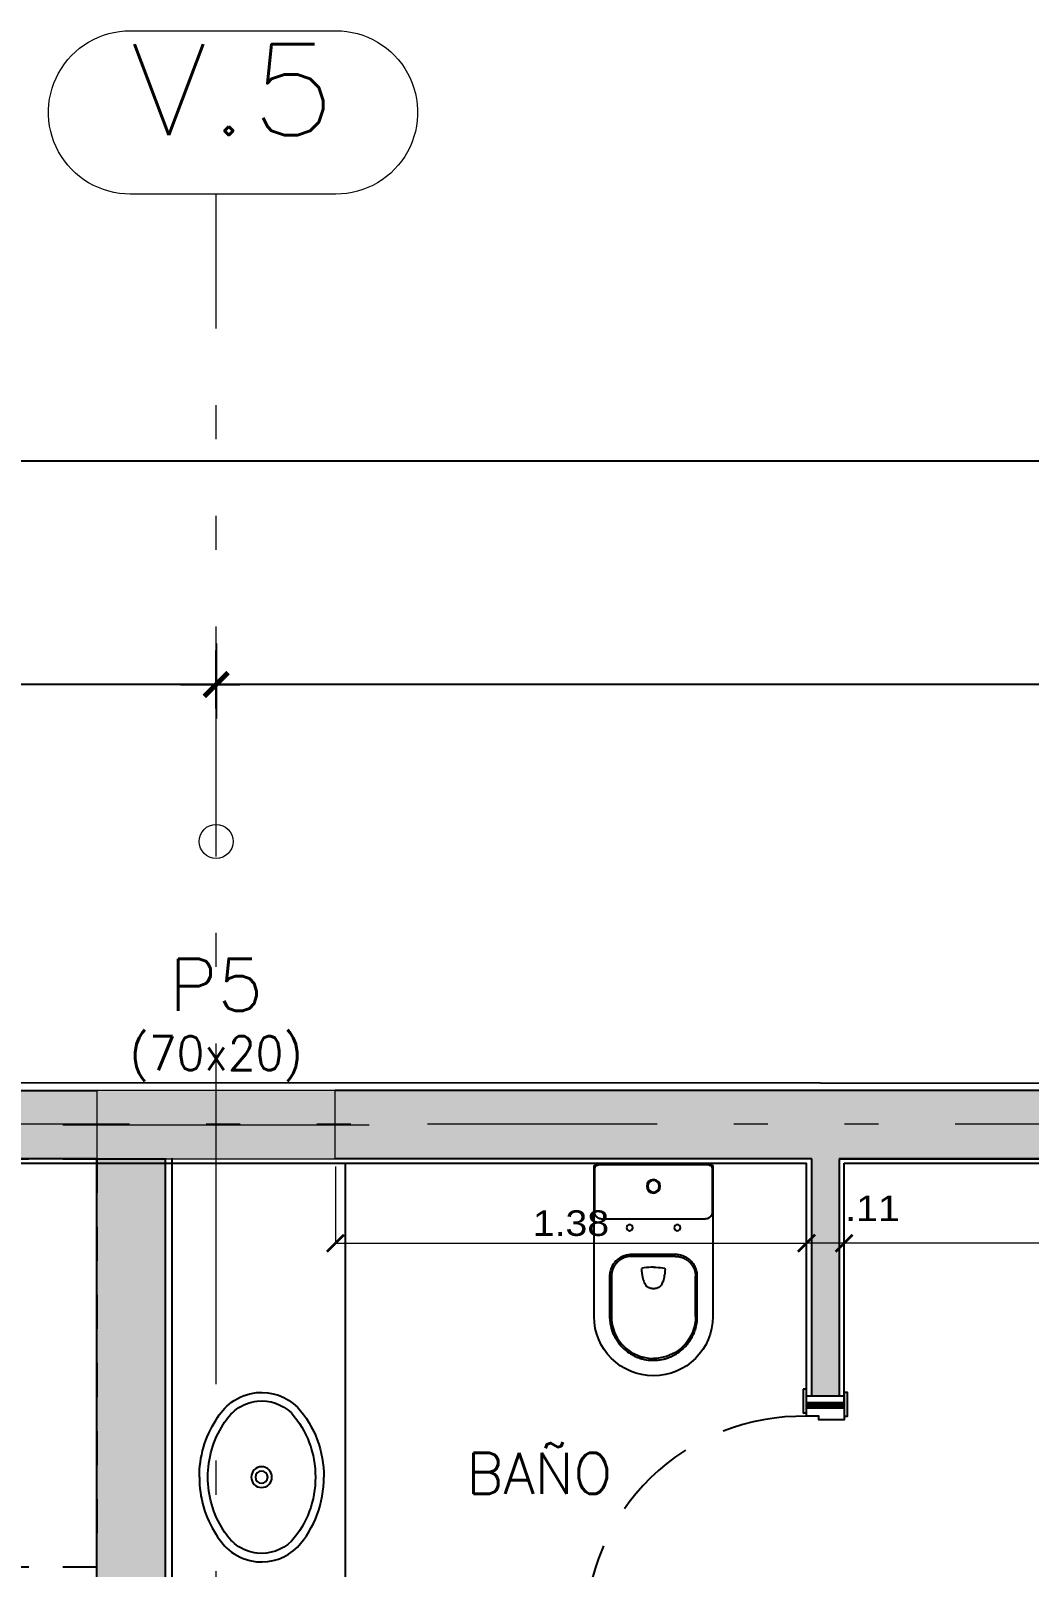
# Model space of a CAD drawing. Header units: metres. Extents: x 219 to 707, y -561 to -17.
# Drawn here: x 357.901 to 360.834, y -221.726 to -217.213 of the extents above; entities that cross this region are included whole.
import ezdxf
from ezdxf.enums import TextEntityAlignment as Align

# ---------------------------------------------------------------- set-up
doc = ezdxf.new("R2010")
doc.units = ezdxf.units.M
for name, pattern in [('CYPE_PUNTO', [0.075, 0, -0.075]), ('CYPE_RAYAPUNTOPUNTO', [0.45, 0.225, -0.075, 0, -0.075, 0, -0.075]), ('HIDDEN', [0.375, 0.25, -0.125])]:
    doc.linetypes.add(name, pattern=pattern)
for name, color, linetype in [('A-Aberturas', 2, 'Continuous'), ('A-Equipamiento fijo', 253, 'Continuous'), ('A-Muros', 4, 'Continuous'), ('A-Proyección', 1, 'HIDDEN'), ('A-Revoques', 1, 'Continuous'), ('A-Texto', 3, 'Continuous'), ('Dr Ejes en bloque', 4, 'Continuous'), ('TCOTA', 1, 'Continuous')]:
    doc.layers.add(name, color=color, linetype=linetype)
for name, color, linetype, lineweight in [('COTAS_ACOTACION', 2, 'Continuous', 0), ('COTAS_REF_LINEAS', 2, 'Continuous', 0), ('COTAS_REPLANTEO', 7, 'CYPE_RAYAPUNTOPUNTO', 0), ('PILAR_DIM', 253, 'Continuous', 0), ('PILAR_EJES', 1, 'Continuous', 0), ('PILAR_HORMIGON', 5, 'Continuous', 20), ('PILAR_REF', 253, 'Continuous', 0), ('VIG_CARAS', 253, 'Continuous', 9)]:
    doc.layers.add(name, color=color, linetype=linetype, lineweight=lineweight)
for name, color, linetype, transparency in [('M1-Muro Común 20', 12, 'Continuous', 0.5), ('M3- Muro Hueco 15', 113, 'Continuous', 0.7), ('M4-Muro Hueco 22', 42, 'Continuous', 0.5)]:
    doc.layers.add(name, color=color, linetype=linetype, transparency=transparency)
doc.styles.add('1-50', font='arial.ttf', dxfattribs={"width": 1.1, "height": 0.075})
doc.styles.add('CYPETXT', font='romans', dxfattribs={"height": 0.2})
doc.styles.add('T12', font='romans.shx', dxfattribs={"height": 0.12})
doc.dimstyles.new('1-50', dxfattribs={"dimscale": 0, "dimtxt": 0.075, "dimasz": 0.05, "dimexe": 0, "dimexo": 0.025, "dimgap": 0.02, "dimtad": 1, "dimzin": 4, "dimdsep": 46, "dimtxsty": '1-50', "dimblk": 'ARCHTICK', "dimcen": 0.09, "dimclrd": 256, "dimclre": 8, "dimclrt": 2, "dimadec": 0, "dimazin": 3, "dimtfac": 1, "dimtofl": 0, "dimtmove": 2, "dimatfit": 3, "dimldrblk": 'OPEN90', "dimfxl": 1, "dimtolj": 1, "dimtzin": 0, "dimlwd": 18, "dimlwe": 18, "dimarcsym": 0})
doc.dimstyles.new('DIM50', dxfattribs={"dimtxt": 0.12, "dimasz": 0.07, "dimexe": 0.1, "dimexo": 0.05, "dimgap": 0.06, "dimtad": 1, "dimzin": 4, "dimdsep": 46, "dimtxsty": 'T12', "dimblk1": 'COTA1', "dimblk2": 'COTA1', "dimsah": 1, "dimcen": 0.07, "dimclrt": 3, "dimadec": 0, "dimazin": 0, "dimtfac": 1, "dimtmove": 2, "dimatfit": 0, "dimldrblk": 'COTA1', "dimfxl": 1, "dimtolj": 1, "dimtzin": 4, "dimarcsym": 0})

# ---------------------------------------------------------------- blocks, each defined once
blk = doc.blocks.new('L-37-s')
at = {"layer": 'A-Equipamiento fijo'}
for points in [[(0.0002, -0.1, 0.145827), (-0.1681, -0.1487, 0.090827), (-0.22, -0.194, 0.12568), (-0.2484, -0.2673, 0.221372), (-0.2058, -0.3881, 0.186059), (0.0002, -0.4655, 0.186059)], [(-0.0002, -0.1, -0.145827), (0.1681, -0.1487, -0.090827), (0.22, -0.194, -0.12568), (0.2484, -0.2673, -0.221372), (0.2058, -0.3881, -0.186059), (-0.0002, -0.4655, -0.186059)]]:
    blk.add_lwpolyline(points, format="xyb", dxfattribs=at)
blk.add_lwpolyline([(0, -0.125, 0.14623), (-0.155, -0.17, 0.09047), (-0.2, -0.209, 0.123903), (-0.2235, -0.27, 0.21906), (-0.1885, -0.37, 0.185248), (0, -0.4405, 0.185248), (0.1885, -0.37, 0.21906), (0.2235, -0.27, 0.123903), (0.2, -0.209, 0.09047), (0.155, -0.17, 0.14623)], format="xyb", close=True, dxfattribs=at)
for radius in [0.0305, 0.018]:
    blk.add_circle((0, -0.2825), radius, dxfattribs=at)
blk = doc.blocks.new('hoja 65')
for p, q in [((1.869, 6.9476), (1.869, 6.9573)), ((1.869, 6.9573), (1.8722, 6.9573)), ((1.869, 6.9476), (1.869, 6.9573)), ((1.869, 6.9573), (1.8722, 6.9573)), ((1.8722, 6.9573), (1.8722, 6.9907)), ((1.9082, 6.9907), (1.8722, 6.9907)), ((1.8722, 6.9573), (1.8722, 6.9907)), ((1.9082, 6.9907), (1.8722, 6.9907)), ((1.9082, 6.9573), (1.9082, 6.9907)), ((1.9082, 6.9573), (1.9082, 6.9907)), ((1.9115, 6.9573), (1.9082, 6.9573)), ((1.9115, 6.9573), (1.9082, 6.9573)), ((1.9115, 6.9476), (1.9115, 6.9573)), ((1.9115, 6.9476), (1.9115, 6.9573)), ((1.8378, 6.9321), (1.8496, 6.945)), ((1.8378, 6.9321), (1.8496, 6.945)), ((1.8378, 6.8428), (1.8378, 6.9321)), ((1.8378, 6.8428), (1.8378, 6.9321)), ((1.8539, 6.9299), (1.8464, 6.9283)), ((1.8539, 6.9299), (1.8464, 6.9283)), ((1.8464, 6.9283), (1.8464, 6.8428)), ((1.8464, 6.9283), (1.8464, 6.8428)), ((1.8496, 6.945), (1.869, 6.9476)), ((1.8496, 6.945), (1.869, 6.9476)), ((1.8684, 6.9272), (1.8539, 6.9299)), ((1.8684, 6.9272), (1.8539, 6.9299)), ((1.8684, 6.9175), (1.8684, 6.9272)), ((1.8684, 6.9175), (1.8684, 6.9272)), ((1.8722, 6.9175), (1.8684, 6.9175)), ((1.8722, 6.9175), (1.8684, 6.9175)), ((1.8722, 6.3407), (1.8722, 6.9175)), ((1.8722, 6.3407), (1.8722, 6.9175)), ((1.9082, 6.3407), (1.9082, 6.9175)), ((1.9082, 6.9175), (1.912, 6.9175)), ((1.9082, 6.3407), (1.9082, 6.9175)), ((1.9082, 6.9175), (1.912, 6.9175)), ((1.9308, 6.945), (1.9115, 6.9476)), ((1.9308, 6.945), (1.9115, 6.9476)), ((1.912, 6.9272), (1.9265, 6.9299)), ((1.912, 6.9272), (1.9265, 6.9299)), ((1.912, 6.9175), (1.912, 6.9272)), ((1.912, 6.9175), (1.912, 6.9272)), ((1.9265, 6.9299), (1.9341, 6.9283)), ((1.9265, 6.9299), (1.9341, 6.9283)), ((1.9427, 6.9321), (1.9308, 6.945)), ((1.9427, 6.9321), (1.9308, 6.945)), ((1.9341, 6.9283), (1.9341, 6.8428)), ((1.9341, 6.9283), (1.9341, 6.8428)), ((1.9427, 6.8428), (1.9427, 6.9321)), ((1.9427, 6.8428), (1.9427, 6.9321)), ((1.8464, 6.8428), (1.8378, 6.8428)), ((1.8464, 6.8428), (1.8378, 6.8428)), ((1.9341, 6.8428), (1.9427, 6.8428)), ((1.9341, 6.8428), (1.9427, 6.8428)), ((1.8722, 6.3407), (1.9082, 6.3407)), ((1.8722, 6.3407), (1.9082, 6.3407))]:
    blk.add_line(p, q)
blk = doc.blocks.new('A$C9029')
at = {"transparency": 33554661}
h = blk.add_hatch(dxfattribs=at)
h.set_pattern_fill('ANSI31', color=1, scale=0.001, angle=180, style=0)
h.set_pattern_definition([(135, (3010.01075, -1180.768174), (0.0022450640303, 0.0022450640303), [])])
h.paths.add_polyline_path([(0.79, 0.01), (0.79, 0.12), (0.775, 0.12), (0.775, 0.01)])
h.paths.add_polyline_path([(0.055, 0.01), (0.055, 0.12), (0.04, 0.12), (0.04, 0.01)])
for p, q in [((0.04, 0.12), (0.02, 0.12)), ((0.79, 0.12), (0.81, 0.12)), ((0.04, 0.01), (0.02, 0.01)), ((0.79, 0.01), (0.81, 0.01))]:
    blk.add_line(p, q, dxfattribs=at)
for points in [[(0, 0.13), (0.07, 0.13), (0.07, 0.12), (0, 0.12)], [(0.83, 0.13), (0.76, 0.13), (0.76, 0.12), (0.83, 0.12)], [(0.01, 0.01), (0.08, 0.01), (0.08, 0), (0.01, 0)], [(0.82, 0.01), (0.75, 0.01), (0.75, 0), (0.82, 0)]]:
    blk.add_lwpolyline(points, close=True, dxfattribs=at)
at = {"color": 0, "linetype": 'ByBlock', "transparency": 33554661}
for points in [[(0.02, 0.12), (0.04, 0.12), (0.04, 0.01), (0.02, 0.01)], [(0.055, 0.12), (0.055, 0.01), (0.09, 0.01), (0.09, 0.084), (0.08, 0.084), (0.08, 0.12)], [(0.775, 0.12), (0.775, 0.01), (0.74, 0.01), (0.74, 0.084), (0.75, 0.084), (0.75, 0.12)], [(0.79, 0.12), (0.81, 0.12), (0.81, 0.01), (0.79, 0.01)]]:
    blk.add_lwpolyline(points, close=True, dxfattribs=at)
at = {"layer": 'A-Proyección', "transparency": 33554661}
blk.add_arc((0.1135, 0.1333), 0.6367, 358.7992, 89.7714, dxfattribs=at)
at = {"transparency": 33554661}
blk.add_blockref('hoja 65', (-1.7922, -6.2207), dxfattribs=at)
blk = doc.blocks.new('P230+cd23f_p')
at = {"layer": 'A-Equipamiento fijo'}
for p, q in [((-146.3, 0), (146.3, 0)), ((146.3, 0), (147.1, 0)), ((162.3, 0), (170.4, 0)), ((-174.4, -4), (-174.4, -445)), ((-172.3, -10), (-172.3, -138.8)), ((-172.3, -10), (-172.3, -10)), ((-172.3, -10), (-172.3, -138.8)), ((-170.4, 0), (-162.3, 0)), ((-162.3, 0), (-147.5, 0)), ((-147.5, 0), (-147.5, 0)), ((-147.5, 0), (-147.1, 0)), ((-147.1, 0), (-146.3, 0)), ((147.1, 0), (147.5, 0)), ((147.5, 0), (147.5, 0)), ((147.5, 0), (162.3, 0)), ((172.3, -138.8), (172.3, -10)), ((172.3, -10), (172.3, -10)), ((172.3, -138.8), (172.3, -10)), ((174.4, -445), (174.4, -4)), ((-172.3, -138.8), (-172.3, -138.8)), ((-152.3, -158.8), (152.3, -158.8)), ((-152.3, -158.8), (-152.3, -158.8)), ((-152.3, -158.8), (152.3, -158.8)), ((152.3, -158.8), (152.3, -158.8)), ((172.3, -138.8), (172.3, -138.8)), ((-65, -263.2), (65, -263.2)), ((-65, -268.6), (65, -268.6)), ((-33.8, -303.8), (-33.7, -303.5)), ((33.7, -303.5), (33.8, -303.8)), ((-128.8, -445), (-128.8, -327)), ((-123.4, -445), (-123.4, -327)), ((123.4, -327), (123.4, -445)), ((128.8, -327), (128.8, -445))]:
    blk.add_line(p, q, dxfattribs=at)
for points in [[(-172.3, -138.8, 0), (-172.2, -140.5, 0), (-172, -142.1, 0), (-171.7, -143.8, 0), (-171.2, -145.4, 0), (-170.6, -147, 0), (-169.8, -148.5, 0), (-168.9, -149.9, 0), (-167.9, -151.3, 0), (-166.8, -152.5, 0), (-165.6, -153.7, 0), (-164.3, -154.8, 0), (-162.9, -155.7, 0), (-161.5, -156.6, 0), (-159.9, -157.3, 0), (-158.3, -157.9, 0), (-156.7, -158.3, 0), (-155.3, -158.6, 0), (-153.8, -158.7, 0), (-152.3, -158.8, 0)], [(-172.3, -138.8, 0), (-172.3, -139.8, 0), (-172.2, -140.8, 0), (-172.1, -141.8, 0), (-171.9, -142.9, 0), (-171.7, -143.9, 0), (-171.4, -144.9, 0), (-171, -145.8, 0), (-170.6, -146.8, 0), (-170.2, -147.7, 0), (-169.7, -148.7, 0), (-169.2, -149.6, 0), (-168.6, -150.4, 0), (-168, -151.3, 0), (-167.3, -152.1, 0), (-166.6, -152.8, 0), (-165.8, -153.5, 0), (-165.1, -154.2, 0), (-164.2, -154.8, 0), (-163.4, -155.4, 0), (-162.5, -156, 0), (-161.6, -156.5, 0), (-160.7, -157, 0), (-159.7, -157.4, 0), (-158.7, -157.7, 0), (-157.7, -158, 0), (-156.7, -158.3, 0), (-155.7, -158.5, 0), (-154.7, -158.6, 0), (-153.6, -158.7, 0), (-152.6, -158.8, 0), (-152.4, -158.8, 0)], [(152.3, -158.8, 0), (154, -158.7, 0), (155.7, -158.5, 0), (157.3, -158.1, 0), (158.9, -157.7, 0), (160.5, -157, 0), (162, -156.3, 0), (163.5, -155.4, 0), (164.8, -154.4, 0), (166.1, -153.3, 0), (167.3, -152.1, 0), (168.3, -150.8, 0), (169.3, -149.4, 0), (170.1, -147.9, 0), (170.8, -146.4, 0), (171.4, -144.8, 0), (171.8, -143.2, 0), (172.1, -141.7, 0), (172.3, -140.3, 0), (172.3, -138.8, 0)], [(152.5, -158.8, 0), (153.3, -158.8, 0), (154.3, -158.7, 0), (155.4, -158.5, 0), (156.4, -158.4, 0), (157.4, -158.1, 0), (158.4, -157.8, 0), (159.4, -157.5, 0), (160.3, -157.1, 0), (161.3, -156.7, 0), (162.2, -156.2, 0), (163.1, -155.6, 0), (164, -155, 0), (164.8, -154.4, 0), (165.6, -153.7, 0), (166.4, -153, 0), (167.1, -152.3, 0), (167.7, -151.5, 0), (168.4, -150.7, 0), (169, -149.9, 0), (169.5, -149, 0), (170, -148.1, 0), (170.5, -147.1, 0), (170.9, -146.2, 0), (171.3, -145.2, 0), (171.6, -144.2, 0), (171.8, -143.2, 0), (172, -142.2, 0), (172.2, -141.1, 0), (172.3, -140.1, 0), (172.3, -139.1, 0), (172.3, -138.8, 0)], [(-128.8, -327, 0), (-128.7, -323.6, 0), (-128.5, -320.1, 0), (-128, -316.6, 0), (-127.3, -313.1, 0), (-126.4, -309.6, 0), (-125.3, -306.1, 0), (-124.1, -302.8, 0), (-122.6, -299.5, 0), (-120.9, -296.2, 0), (-119.1, -293.1, 0), (-117.1, -290.1, 0), (-114.9, -287.2, 0), (-112.6, -284.5, 0), (-110.1, -281.9, 0), (-107.5, -279.4, 0), (-104.8, -277, 0), (-101.9, -274.9, 0), (-98.9, -272.9, 0), (-95.8, -271.1, 0), (-92.5, -269.4, 0), (-89.2, -267.9, 0), (-85.9, -266.7, 0), (-82.4, -265.6, 0), (-78.9, -264.7, 0), (-75.4, -264, 0), (-71.9, -263.5, 0), (-68.4, -263.3, 0), (-65, -263.2, 0)], [(-65, -268.6, 0), (-66.2, -268.6, 0), (-67.6, -268.6, 0), (-68.7, -268.7, 0), (-69.9, -268.8, 0), (-71, -268.9, 0), (-71.9, -269, 0), (-73.1, -269.2, 0), (-74.2, -269.3, 0), (-75.2, -269.5, 0), (-76.1, -269.7, 0), (-77.4, -269.9, 0), (-78.8, -270.2, 0), (-80, -270.5, 0), (-81.2, -270.8, 0), (-82.3, -271.2, 0), (-83.1, -271.4, 0), (-83.9, -271.7, 0), (-84.7, -271.9, 0), (-85.5, -272.3, 0), (-86.3, -272.6, 0), (-87.2, -272.9, 0), (-88.2, -273.4, 0), (-89, -273.8, 0), (-89.6, -274, 0), (-90.2, -274.3, 0), (-90.9, -274.7, 0), (-91.7, -275.1, 0), (-92.4, -275.4, 0), (-92.8, -275.7, 0), (-93.5, -276.1, 0), (-94.1, -276.4, 0), (-94.7, -276.7, 0), (-95.3, -277.1, 0), (-95.9, -277.4, 0), (-96.7, -277.9, 0), (-97.2, -278.3, 0), (-98, -278.8, 0), (-98.8, -279.3, 0), (-99.7, -280, 0), (-100.6, -280.6, 0), (-101.2, -281.1, 0), (-101.9, -281.7, 0), (-102.3, -282, 0), (-102.9, -282.5, 0), (-103.7, -283.2, 0), (-104.3, -283.8, 0), (-104.7, -284.2, 0), (-105.1, -284.6, 0), (-105.5, -285, 0), (-105.9, -285.4, 0), (-106.3, -285.7, 0), (-106.7, -286.2, 0), (-107.5, -286.9, 0), (-108.4, -287.9, 0), (-109.2, -288.7, 0), (-109.8, -289.5, 0), (-110.5, -290.3, 0), (-111.1, -291.1, 0), (-111.8, -292, 0), (-112.5, -292.9, 0), (-113.1, -293.9, 0), (-113.7, -294.7, 0), (-114.4, -295.8, 0), (-114.8, -296.4, 0), (-115.1, -296.9, 0), (-115.4, -297.4, 0), (-115.7, -298, 0), (-116, -298.6, 0), (-116.3, -299.1, 0), (-116.4, -299.4, 0), (-116.6, -299.6, 0), (-116.7, -299.9, 0), (-116.9, -300.2, 0), (-117.1, -300.6, 0), (-117.4, -301.3, 0), (-117.7, -301.9, 0), (-118, -302.4, 0), (-118.2, -302.9, 0), (-118.4, -303.4, 0), (-118.7, -304.1, 0), (-119, -304.8, 0), (-119.7, -306.5, 0), (-120.3, -307.9, 0), (-120.8, -309.4, 0), (-121.2, -311, 0), (-121.6, -312.6, 0), (-122, -314.2, 0), (-122.3, -315.8, 0), (-122.5, -316.9, 0), (-122.7, -318, 0), (-122.9, -319.1, 0), (-123, -320.3, 0), (-123.1, -321.2, 0), (-123.2, -322.1, 0), (-123.3, -322.8, 0), (-123.3, -323.5, 0), (-123.3, -324.2, 0), (-123.4, -325.1, 0), (-123.4, -325.4, 0), (-123.4, -325.6, 0), (-123.4, -325.8, 0), (-123.4, -326.2, 0), (-123.4, -326.4, 0), (-123.4, -326.6, 0), (-123.4, -326.7, 0), (-123.4, -326.8, 0), (-123.4, -327, 0)], [(65, -263.2, 0), (68.4, -263.3, 0), (71.9, -263.5, 0), (75.4, -264, 0), (78.9, -264.7, 0), (82.4, -265.6, 0), (85.9, -266.7, 0), (89.2, -267.9, 0), (92.5, -269.4, 0), (95.8, -271.1, 0), (98.9, -272.9, 0), (101.9, -274.9, 0), (104.8, -277, 0), (107.5, -279.4, 0), (110.1, -281.9, 0), (112.6, -284.5, 0), (114.9, -287.2, 0), (117.1, -290.1, 0), (119.1, -293.1, 0), (120.9, -296.2, 0), (122.6, -299.5, 0), (124.1, -302.8, 0), (125.3, -306.1, 0), (126.4, -309.6, 0), (127.3, -313.1, 0), (128, -316.6, 0), (128.5, -320.1, 0), (128.7, -323.6, 0), (128.8, -327, 0)], [(65, -268.6, 0), (66.2, -268.6, 0), (67.6, -268.6, 0), (68.7, -268.7, 0), (69.9, -268.8, 0), (71, -268.9, 0), (71.9, -269, 0), (73.1, -269.2, 0), (74.2, -269.3, 0), (75.2, -269.5, 0), (76.1, -269.7, 0), (77.4, -269.9, 0), (78.8, -270.2, 0), (80, -270.5, 0), (81.2, -270.8, 0), (82.3, -271.2, 0), (83.1, -271.4, 0), (83.9, -271.7, 0), (84.7, -271.9, 0), (85.5, -272.3, 0), (86.3, -272.6, 0), (87.2, -272.9, 0), (88.3, -273.5, 0), (89.2, -273.9, 0), (89.8, -274.1, 0), (90.7, -274.6, 0), (91.6, -275, 0), (92.4, -275.4, 0), (92.9, -275.7, 0), (93.7, -276.2, 0), (94.3, -276.5, 0), (95.1, -276.9, 0), (95.7, -277.3, 0), (96.6, -277.8, 0), (97.2, -278.3, 0), (98, -278.8, 0), (98.8, -279.3, 0), (99.7, -280, 0), (100.6, -280.6, 0), (101.4, -281.3, 0), (102.1, -281.9, 0), (102.8, -282.4, 0), (103.8, -283.3, 0), (104.8, -284.2, 0), (105.6, -285, 0), (106.3, -285.7, 0), (106.8, -286.2, 0), (107.5, -286.9, 0), (108.5, -288, 0), (109.2, -288.8, 0), (109.9, -289.5, 0), (110.5, -290.3, 0), (111.1, -291.1, 0), (112, -292.2, 0), (112.8, -293.4, 0), (113.6, -294.6, 0), (114.4, -295.8, 0), (114.8, -296.6, 0), (115.2, -297.2, 0), (115.6, -297.9, 0), (116, -298.6, 0), (116.3, -299.1, 0), (116.5, -299.5, 0), (116.7, -299.8, 0), (116.8, -300.1, 0), (117.1, -300.6, 0), (117.5, -301.4, 0), (117.8, -302.1, 0), (118.1, -302.6, 0), (118.3, -303.2, 0), (118.7, -304, 0), (119, -304.8, 0), (119.8, -306.8, 0), (120.4, -308.4, 0), (121, -310.3, 0), (121.5, -312.1, 0), (121.9, -313.8, 0), (122.3, -315.8, 0), (122.5, -316.9, 0), (122.7, -318, 0), (122.9, -319.1, 0), (123, -320.3, 0), (123.1, -321.2, 0), (123.2, -322.1, 0), (123.3, -322.8, 0), (123.3, -323.5, 0), (123.3, -324.2, 0), (123.4, -325.1, 0), (123.4, -325.4, 0), (123.4, -325.7, 0), (123.4, -326.2, 0), (123.4, -326.4, 0), (123.4, -326.6, 0), (123.4, -326.7, 0), (123.4, -326.8, 0), (123.4, -327, 0)], [(0, -300, 0), (-6.7, -300.4, 0), (-13.4, -300.9, 0), (-20.2, -301.6, 0), (-27, -302.4, 0), (-33.7, -303.5, 0)], [(0, -300, 0), (6.7, -300.4, 0), (13.4, -300.9, 0), (20.2, -301.6, 0), (27, -302.4, 0), (33.7, -303.5, 0)], [(-23.5, -352.3, 0), (-25.1, -349.4, 0), (-26.5, -346.4, 0), (-27.8, -343.3, 0), (-29, -340.2, 0), (-30, -337.1, 0), (-31.2, -333.1, 0), (-32.1, -329, 0), (-32.8, -324.9, 0), (-33.3, -320.8, 0)], [(-15.5, -359.4, 0), (-16.7, -358.8, 0), (-17.9, -358.2, 0), (-19, -357.4, 0), (-20.1, -356.5, 0), (-20.9, -355.8, 0), (-21.6, -355, 0), (-22.3, -354.1, 0), (-22.9, -353.2, 0), (-23.5, -352.3, 0)], [(0, -362.5, 0), (-2.7, -362.5, 0), (-5.3, -362.2, 0), (-7.9, -361.8, 0), (-10.4, -361.2, 0), (-12.9, -360.4, 0), (-15.5, -359.4, 0)], [(15.5, -359.4, 0), (12.9, -360.4, 0), (10.4, -361.2, 0), (7.9, -361.8, 0), (5.3, -362.2, 0), (2.7, -362.5, 0), (0, -362.5, 0)], [(23.5, -352.3, 0), (22.8, -353.5, 0), (22, -354.6, 0), (21.1, -355.6, 0), (20.1, -356.5, 0), (19, -357.4, 0), (17.9, -358.2, 0), (16.7, -358.8, 0), (15.5, -359.4, 0)], [(33.3, -320.8, 0), (32.8, -324.9, 0), (32.1, -329, 0), (31.2, -333.1, 0), (30, -337.1, 0), (28.7, -341, 0), (27.2, -344.8, 0), (25.4, -348.6, 0), (23.5, -352.3, 0)], [(0, -573.8, 0), (-0.4, -573.8, 0), (-0.6, -573.8, 0), (-0.6, -573.8, 0), (-0.6, -573.8, 0), (-0.6, -573.8, 0), (-0.6, -573.8, 0), (-0.6, -573.8, 0), (-0.6, -573.8, 0), (-4.8, -573.8, 0), (-10.1, -573.4, 0), (-12.7, -573.2, 0), (-13, -573.2, 0), (-13.2, -573.2, 0), (-13.2, -573.2, 0), (-13.2, -573.2, 0), (-13.2, -573.2, 0), (-13.2, -573.2, 0), (-13.2, -573.2, 0), (-13.2, -573.2, 0), (-13.2, -573.2, 0), (-16.5, -572.8, 0), (-19.7, -572.3, 0), (-24.3, -571.5, 0), (-28.8, -570.6, 0), (-29.3, -570.5, 0), (-29.8, -570.3, 0), (-30.3, -570.2, 0), (-30.8, -570.1, 0), (-31.3, -570, 0), (-31.8, -569.9, 0), (-32.3, -569.7, 0), (-32.7, -569.6, 0), (-34.6, -569.1, 0), (-37.4, -568.3, 0), (-40.1, -567.4, 0), (-42.5, -566.6, 0), (-42.8, -566.5, 0), (-43, -566.4, 0), (-43.3, -566.3, 0), (-43.6, -566.2, 0), (-43.8, -566.2, 0), (-44.1, -566.1, 0), (-44.4, -566, 0), (-47.3, -564.9, 0), (-50.1, -563.7, 0), (-52.6, -562.6, 0), (-52.8, -562.5, 0), (-53, -562.4, 0), (-53.2, -562.3, 0), (-53.5, -562.2, 0), (-54, -562, 0), (-56.2, -560.9, 0), (-60, -559, 0), (-63.6, -557, 0), (-67.3, -554.9, 0), (-71.9, -551.9, 0), (-73.9, -550.5, 0), (-74.2, -550.4, 0), (-74.4, -550.2, 0), (-74.6, -550, 0), (-74.8, -549.9, 0), (-75.1, -549.7, 0), (-75.3, -549.6, 0), (-75.5, -549.4, 0), (-79.6, -546.3, 0), (-83.6, -543.1, 0), (-87, -540.1, 0), (-88.4, -538.7, 0), (-88.6, -538.5, 0), (-88.8, -538.3, 0), (-89, -538.2, 0), (-89.2, -538, 0), (-89.4, -537.8, 0), (-89.6, -537.6, 0), (-92.3, -534.9, 0), (-94.9, -532.1, 0), (-97.2, -529.6, 0), (-98.1, -528.5, 0), (-98.2, -528.4, 0), (-98.4, -528.2, 0), (-98.5, -528.1, 0), (-98.6, -528, 0), (-98.7, -527.8, 0), (-98.8, -527.7, 0), (-98.9, -527.6, 0), (-101.1, -524.8, 0), (-103.3, -522, 0), (-103.7, -521.4, 0), (-104.2, -520.8, 0), (-104.6, -520.3, 0), (-105, -519.7, 0), (-105.4, -519.1, 0), (-105.8, -518.6, 0), (-106.2, -518, 0), (-106.6, -517.4, 0), (-109.2, -513.4, 0), (-110.4, -511.4, 0), (-111, -510.4, 0), (-111.3, -509.9, 0), (-111.5, -509.6, 0), (-111.6, -509.5, 0), (-111.6, -509.4, 0), (-111.6, -509.4, 0), (-111.6, -509.4, 0), (-111.6, -509.3, 0), (-111.6, -509.3, 0), (-111.6, -509.3, 0), (-111.6, -509.3, 0), (-111.6, -509.3, 0), (-111.6, -509.3, 0), (-111.6, -509.3, 0), (-111.6, -509.3, 0), (-111.6, -509.3, 0), (-111.7, -509.3, 0), (-111.7, -509.3, 0), (-111.7, -509.2, 0), (-111.8, -509.1, 0), (-111.9, -508.9, 0), (-112, -508.6, 0), (-112.4, -508, 0), (-112.9, -507, 0), (-113.3, -506.4, 0), (-113.3, -506.3, 0), (-113.5, -506, 0), (-113.6, -505.7, 0), (-113.8, -505.4, 0), (-114, -505.1, 0), (-114.1, -504.8, 0), (-115.8, -501.4, 0), (-117.7, -497.5, 0), (-119.3, -493.6, 0), (-120.7, -490.1, 0), (-121.3, -488.5, 0), (-121.3, -488.3, 0), (-121.4, -488.1, 0), (-121.5, -487.9, 0), (-121.6, -487.7, 0), (-121.6, -487.5, 0), (-121.7, -487.3, 0), (-122.9, -483.6, 0), (-124, -479.9, 0), (-124.2, -479.1, 0), (-124.5, -478.3, 0), (-124.7, -477.4, 0), (-124.9, -476.6, 0), (-125.1, -475.7, 0), (-125.3, -474.9, 0), (-125.5, -474.1, 0), (-126.6, -469, 0), (-127, -466.8, 0), (-127, -466.6, 0), (-127.1, -466.4, 0), (-127.1, -466.2, 0), (-127.1, -466, 0), (-127.2, -465.5, 0), (-127.5, -463.5, 0), (-128.1, -458.9, 0), (-128.5, -454.3, 0), (-128.8, -449.6, 0), (-128.8, -445, 0)], [(-123.4, -445, 0), (-123, -454.3, 0), (-122, -463.7, 0), (-120.1, -473.2, 0), (-117.5, -482.6, 0), (-114.2, -491.8, 0), (-110.1, -500.8, 0), (-105.2, -509.4, 0), (-99.7, -517.6, 0), (-93.7, -525.3, 0), (-87, -532.5, 0), (-79.9, -539, 0), (-72.2, -545, 0), (-64.2, -550.4, 0), (-55.8, -555.1, 0), (-47, -559.1, 0), (-38, -562.4, 0), (-28.7, -565, 0), (-19.3, -566.9, 0), (-9.7, -568, 0), (0, -568.4, 0)], [(128.8, -445, 0), (128.8, -448.9, 0), (128.6, -452.9, 0), (128.3, -456.8, 0), (127.7, -462, 0), (127.4, -464.2, 0), (127.4, -464.5, 0), (127.3, -464.7, 0), (127.3, -465, 0), (127.2, -465.3, 0), (127.2, -465.5, 0), (127.2, -465.8, 0), (127.1, -466, 0), (126.4, -469.8, 0), (125.6, -473.6, 0), (125.4, -474.7, 0), (125.1, -475.6, 0), (124.9, -476.6, 0), (124.6, -477.6, 0), (124.4, -478.6, 0), (123, -483.5, 0), (122.3, -485.6, 0), (122, -486.5, 0), (121.9, -486.6, 0), (121.9, -486.8, 0), (121.9, -486.9, 0), (121.8, -487, 0), (121.8, -487.1, 0), (121.7, -487.2, 0), (121.7, -487.3, 0), (120, -492, 0), (118, -496.7, 0), (115.9, -501.3, 0), (113.6, -505.8, 0), (113.4, -506.1, 0), (113.4, -506.2, 0), (113.3, -506.3, 0), (113.3, -506.4, 0), (113.2, -506.5, 0), (113.2, -506.6, 0), (113.1, -506.6, 0), (112.9, -507.1, 0), (112.4, -507.9, 0), (112, -508.7, 0), (111.8, -509.1, 0), (111.7, -509.2, 0), (111.7, -509.3, 0), (111.6, -509.3, 0), (111.6, -509.3, 0), (111.6, -509.3, 0), (111.6, -509.3, 0), (111.6, -509.3, 0), (110.8, -510.8, 0), (109.9, -512.3, 0), (109, -513.7, 0), (108.1, -515.2, 0), (107.1, -516.6, 0), (106, -518.2, 0), (104.7, -520.1, 0), (102.6, -522.9, 0), (100.5, -525.7, 0), (100, -526.2, 0), (99.6, -526.7, 0), (99.1, -527.3, 0), (98.8, -527.7, 0), (98.6, -528, 0), (98.3, -528.3, 0), (98.1, -528.6, 0), (97.8, -528.8, 0), (95.6, -531.4, 0), (93.3, -533.9, 0), (91.2, -536, 0), (91, -536.3, 0), (90.7, -536.5, 0), (90.4, -536.8, 0), (90.1, -537.1, 0), (89.8, -537.3, 0), (89.6, -537.6, 0), (85.8, -541.1, 0), (81.9, -544.5, 0), (78.4, -547.3, 0), (76.8, -548.5, 0), (76.1, -549, 0), (76, -549.1, 0), (75.9, -549.1, 0), (75.8, -549.2, 0), (75.7, -549.2, 0), (75.7, -549.3, 0), (75.6, -549.3, 0), (75.5, -549.4, 0), (71.6, -552.1, 0), (67.6, -554.7, 0), (63.5, -557.1, 0), (60.7, -558.6, 0), (57.9, -560.1, 0), (55.4, -561.3, 0), (55.2, -561.4, 0), (54.9, -561.5, 0), (54.7, -561.7, 0), (54.5, -561.8, 0), (54.2, -561.9, 0), (54, -562, 0), (53.7, -562.1, 0), (53.5, -562.2, 0), (48.4, -564.4, 0), (46.2, -565.3, 0), (45.2, -565.7, 0), (45, -565.7, 0), (44.9, -565.8, 0), (44.8, -565.8, 0), (44.6, -565.9, 0), (44.5, -565.9, 0), (44.4, -566, 0), (41.1, -567.1, 0), (37.8, -568.2, 0), (37, -568.4, 0), (36.3, -568.6, 0), (35.5, -568.8, 0), (34.8, -569.1, 0), (34, -569.3, 0), (33.1, -569.5, 0), (31.8, -569.9, 0), (26.5, -571.1, 0), (21.2, -572.1, 0), (15.8, -572.9, 0), (15.1, -573, 0), (14.8, -573, 0), (14.5, -573, 0), (14.3, -573, 0), (13.4, -573.1, 0), (11.9, -573.3, 0), (9.2, -573.5, 0), (4.4, -573.8, 0), (1.3, -573.8, 0), (0.9, -573.8, 0), (0.8, -573.8, 0), (0.8, -573.8, 0), (0.8, -573.8, 0), (0.8, -573.8, 0), (0.8, -573.8, 0), (0.5, -573.8, 0), (0, -573.8, 0)], [(123.4, -445, 0), (123, -454.3, 0), (122, -463.7, 0), (120.1, -473.2, 0), (117.5, -482.6, 0), (114.2, -491.8, 0), (110.1, -500.8, 0), (105.2, -509.4, 0), (99.7, -517.6, 0), (93.7, -525.3, 0), (87, -532.5, 0), (79.9, -539, 0), (72.2, -545, 0), (64.2, -550.4, 0), (55.8, -555.1, 0), (47, -559.1, 0), (38, -562.4, 0), (28.7, -565, 0), (19.3, -566.9, 0), (9.7, -568, 0), (0, -568.4, 0)]]:
    blk.add_polyline3d(points, dxfattribs=at)
for centre, radius in [((0, -62.7), 20), ((0, -62.7), 17), ((-70, -184.4), 9), ((70, -184.4), 9)]:
    blk.add_circle(centre, radius, dxfattribs=at)
for centre, radius, start, end in [((-170.4, -4), 4, 90, 180), ((-162.3, -10), 10, 114.5584, 175.4865), ((-162.3, -10), 10, 175.4978, 180), ((-162.3, -10), 10, 112.355, 114.5705), ((-162.3, -10), 10, 89.9998, 112.3626), ((162.3, -10), 10, 67.6393, 90.0002), ((162.3, -10), 10, 65.4505, 67.6469), ((162.3, -10), 10, 4.524, 65.4626), ((170.4, -4), 4, 0, 90), ((162.3, -10), 10, 0, 4.5127), ((104.2, -308.3), 138.1, 178.1307, 185.1864), ((-104.2, -308.3), 138.1, 354.8136, 1.8693), ((0, -445), 174.4, 180, 0)]:
    blk.add_arc(centre, radius, start, end, dxfattribs=at)
blk = doc.blocks.new('_ArchTick')
at = {"color": 0, "linetype": 'ByBlock', "const_width": 0.15}
blk.add_lwpolyline([(-0.5, -0.5), (0.5, 0.5)], dxfattribs=at)
blk = doc.blocks.new('*D512')
at = {"layer": 'Defpoints', "color": 0, "transparency": 16777216}
for p in [(358.7959, -220.5242), (360.1798, -220.5243), (360.1798, -220.7741)]:
    blk.add_point(p, dxfattribs=at)
at = {"layer": 'TCOTA', "color": 8, "lineweight": 18, "transparency": 16777216}
for p, q in [((358.7959, -220.5492), (358.7959, -220.774)), ((360.1798, -220.5493), (360.1798, -220.7741))]:
    blk.add_line(p, q, dxfattribs=at)
at = {"layer": 'TCOTA', "lineweight": 18, "transparency": 16777216}
blk.add_line((358.7959, -220.774), (360.1798, -220.7741), dxfattribs=at)
at = {"layer": 'TCOTA', "lineweight": 18, "transparency": 16777216, "xscale": 0.05, "yscale": 0.05, "zscale": 0.05}
for p, rotation in [((358.7959, -220.774), 179.9942852530128), ((360.1798, -220.7741), 359.9942852530129)]:
    blk.add_blockref('_ArchTick', p, dxfattribs=dict(at, rotation=rotation))
at = {"layer": 'TCOTA', "color": 2, "transparency": 16777216, "insert": (359.4878, -220.7157), "char_height": 0.075, "attachment_point": 5, "rotation": 359.9943, "style": '1-50'}
blk.add_mtext('\\A1;1.38', dxfattribs=at)
blk = doc.blocks.new('_Open90')
at = {"color": 0, "linetype": 'ByBlock', "lineweight": -2}
for p, q in [((0, 0), (-1, 0)), ((-0.5, 0.5), (0, 0)), ((0, 0), (-0.5, -0.5))]:
    blk.add_line(p, q, dxfattribs=at)
blk = doc.blocks.new('*D513')
at = {"layer": 'Defpoints', "color": 0, "transparency": 16777216}
for p in [(360.1798, -220.7741), (360.1798, -220.7741), (360.2898, -220.7741)]:
    blk.add_point(p, dxfattribs=at)
at = {"layer": 'TCOTA', "color": 8, "lineweight": 18, "transparency": 16777216}
for p, q in [((360.1798, -220.7991), (360.1798, -220.7741)), ((360.2898, -220.7991), (360.2898, -220.7741))]:
    blk.add_line(p, q, dxfattribs=at)
at = {"layer": 'TCOTA', "lineweight": 18, "transparency": 16777216}
blk.add_line((360.2898, -220.7741), (360.1798, -220.7741), dxfattribs=at)
at = {"layer": 'TCOTA', "lineweight": 18, "transparency": 16777216, "xscale": 0.05, "yscale": 0.05, "zscale": 0.05}
for p, rotation in [((360.1798, -220.7741), 180.0005498199631), ((360.2898, -220.7741), 0.0005498199630782352)]:
    blk.add_blockref('_ArchTick', p, dxfattribs=dict(at, rotation=rotation))
at = {"layer": 'TCOTA', "color": 2, "transparency": 16777216, "insert": (360.3735, -220.6716), "char_height": 0.075, "attachment_point": 5, "rotation": 0.0005, "style": '1-50'}
blk.add_mtext('\\A1;.11', dxfattribs=at)
blk = doc.blocks.new('*D514')
at = {"layer": 'Defpoints', "color": 0, "transparency": 16777216}
for p in [(360.2898, -220.6219), (364.8456, -220.6219), (360.2898, -220.7741)]:
    blk.add_point(p, dxfattribs=at)
at = {"layer": 'TCOTA', "color": 8, "lineweight": 18, "transparency": 16777216}
for p, q in [((360.2898, -220.6469), (360.2898, -220.7741)), ((364.8456, -220.6469), (364.8456, -220.7741))]:
    blk.add_line(p, q, dxfattribs=at)
at = {"layer": 'TCOTA', "lineweight": 18, "transparency": 16777216}
blk.add_line((364.8456, -220.7741), (360.2898, -220.7741), dxfattribs=at)
at = {"layer": 'TCOTA', "lineweight": 18, "transparency": 16777216, "xscale": 0.05, "yscale": 0.05, "zscale": 0.05, "rotation": 180}
blk.add_blockref('_ArchTick', (360.2898, -220.7741), dxfattribs=at)
at = {"layer": 'TCOTA', "lineweight": 18, "transparency": 16777216, "xscale": 0.05, "yscale": 0.05, "zscale": 0.05}
blk.add_blockref('_ArchTick', (364.8456, -220.7741), dxfattribs=at)
at = {"layer": 'TCOTA', "color": 2, "transparency": 16777216, "insert": (362.5677, -220.7158), "char_height": 0.075, "attachment_point": 5, "style": '1-50'}
blk.add_mtext('\\A1;4.56', dxfattribs=at)
blk = doc.blocks.new('Ejes del pilar')
at = {"layer": 'PILAR_EJES'}
for p, q in [((0, -0.5), (0, 0.5)), ((-0.5, 0), (0.5, 0))]:
    blk.add_line(p, q, dxfattribs=at)
blk = doc.blocks.new('A$Ccec89f46')
at = {"transparency": 33554559}
h = blk.add_hatch(color=253, dxfattribs=at)
h.paths.add_polyline_path([(-3.1502, 0.1), (-3.1502, 0), (-3.15, 0), (-2.8002, 0), (-2.8002, 0.1)])
h.paths.add_polyline_path([(-2.4502, 0.1), (-2.7, 0.1), (-2.7, 0), (-2.4502, 0)])
h.paths.add_polyline_path([(-2.8002, 0), (-2.7, 0), (-2.7, 0.1), (-2.8002, 0.1)])
h.paths.add_polyline_path([(-2.7, 0), (-2.8002, 0), (-2.8002, -0.1), (-2.7, -0.1)])
h.paths.add_polyline_path([(-2.4502, -0.1), (-2.4502, 0), (-2.7, 0), (-2.7, -0.1)])
h.paths.add_polyline_path([(-3.1502, -0.1), (-2.8503, -0.1), (-2.85, -0.1), (-2.8002, -0.1), (-2.8002, 0), (-3.15, 0), (-3.1502, 0)])
h.paths.add_polyline_path([(-0.35, 0.1), (-0.35, 0), (0, 0), (0, 0.1)])
h.paths.add_polyline_path([(0, 0), (0.0484, 0), (0.0484, 0.1), (0, 0.1)])
h.paths.add_polyline_path([(0.35, 0.1), (0.0484, 0.1), (0.0484, 0), (0.35, 0)])
h.paths.add_polyline_path([(0.35, -0.1), (0.35, 0), (0.0484, 0), (0.0484, -0.1)])
h.paths.add_polyline_path([(0.0484, 0), (0, 0), (0, -0.1), (0.0484, -0.1)])
h.paths.add_polyline_path([(-0.35, -0.1), (0, -0.1), (0, 0), (-0.35, 0)])
h.paths.add_polyline_path([(6, 0.1), (6, 0), (6.3, 0), (6.3, 0.1)])
h.paths.add_polyline_path([(6.6, 0.1), (6.3, 0.1), (6.3, 0), (6.6, 0)])
h.paths.add_polyline_path([(6.3, -0.05), (6.6, -0.05), (6.6, 0), (6.3, 0)])
h.paths.add_polyline_path([(6, -0.05), (6.3, -0.05), (6.3, 0), (6, 0)])
h.paths.add_polyline_path([(6, -0.2), (6.3, -0.2), (6.3, -0.05), (6, -0.05)])
h.paths.add_polyline_path([(6.6, -0.2), (6.6, -0.05), (6.3, -0.05), (6.3, -0.2)])
h.paths.add_polyline_path([(-17.7003, -3.3492), (-17.7003, -3.4229), (-17.3003, -3.4229), (-17.3003, -3.3492)])
h.paths.add_polyline_path([(-16.9003, -3.3492), (-17.3003, -3.3492), (-17.3003, -3.4229), (-16.9003, -3.4229)])
h.paths.add_polyline_path([(-17.7003, -3.4742), (-17.3003, -3.4742), (-17.3003, -3.4229), (-17.7003, -3.4229)])
h.paths.add_polyline_path([(-17.3003, -3.4742), (-16.9003, -3.4742), (-16.9003, -3.4229), (-17.3003, -3.4229)])
h.paths.add_polyline_path([(-16.9003, -3.5992), (-16.9003, -3.4742), (-17.3003, -3.4742), (-17.3003, -3.5992)])
h.paths.add_polyline_path([(-17.7003, -3.5992), (-17.3003, -3.5992), (-17.3003, -3.4742), (-17.7003, -3.4742)])
at = {"layer": 'PILAR_HORMIGON'}
blk.add_lwpolyline([(-0.35, -0.1), (0.35, -0.1), (0.35, 0.1), (-0.35, 0.1), (-0.35, -0.1)], close=True, dxfattribs=at)
blk.add_lwpolyline([(-0.35, -0.1), (0.35, -0.1), (0.35, 0.1), (-0.35, 0.1), (-0.35, -0.1)], close=True, dxfattribs=at)
blk.add_lwpolyline([(-0.35, -0.1), (0.35, -0.1), (0.35, 0.1), (-0.35, 0.1), (-0.35, -0.1)], close=True, dxfattribs=at)
at = {"layer": 'VIG_CARAS', "linetype": 'CYPE_PUNTO'}
blk.add_line((-0.3503, -0.2476), (-0.3503, -0.1), dxfattribs=at)
at = {"layer": 'PILAR_EJES', "xscale": 0.9000000000000001, "yscale": 0.4}
blk.add_blockref('Ejes del pilar', (0, 0), dxfattribs=at)
blk.add_blockref('Ejes del pilar', (0, 0), dxfattribs=at)
blk.add_blockref('Ejes del pilar', (0, 0), dxfattribs=at)
at = {"layer": 'PILAR_DIM', "lineweight": 0, "style": 'CYPETXT', "width": 0.882521}
blk.add_text('(70x20)', height=0.1, dxfattribs=at).set_placement((-0.2542, 0.16), (0.2543, 0.16), align=Align.FIT)
blk.add_text('(70x20)', height=0.1, dxfattribs=at).set_placement((-0.2542, 0.16), (0.2543, 0.16), align=Align.FIT)
at = {"layer": 'PILAR_REF', "style": 'CYPETXT', "width": 0.99744}
blk.add_text('P5', height=0.15333, dxfattribs=at).set_placement((-0.1384, 0.3342), (0.1384, 0.3342), align=Align.FIT)
blk.add_text('P5', height=0.15333, dxfattribs=at).set_placement((-0.1384, 0.3342), (0.1384, 0.3342), align=Align.FIT)
blk = doc.blocks.new('COTA1')
for p, q in [((0, 1), (0, -1)), ((-1.5, 0), (1, 0))]:
    blk.add_line(p, q)
at = {"const_width": 0.2}
blk.add_lwpolyline([(-0.5, -0.5), (0.5, 0.5)], dxfattribs=at)
blk = doc.blocks.new('*D845')
at = {"layer": 'Defpoints', "color": 0, "transparency": 16777216}
for p in [(132.7277, 145.208), (129.9275, 145.0374), (129.9275, 145.0374)]:
    blk.add_point(p, dxfattribs=at)
at = {"layer": 'TCOTA', "color": 0, "lineweight": -2, "transparency": 16777216}
for p, q in [((132.7277, 145.158), (132.7277, 144.9374)), ((129.9275, 145.0874), (129.9275, 145.1374)), ((132.6577, 145.0374), (129.9975, 145.0374))]:
    blk.add_line(p, q, dxfattribs=at)
at = {"layer": 'TCOTA', "color": 0, "lineweight": -2, "transparency": 16777216, "xscale": 0.07, "yscale": 0.07, "zscale": 0.07, "rotation": 180}
blk.add_blockref('COTA1', (129.9275, 145.0374), dxfattribs=at)
at = {"layer": 'TCOTA', "color": 0, "lineweight": -2, "transparency": 16777216, "xscale": 0.07, "yscale": 0.07, "zscale": 0.07}
blk.add_blockref('COTA1', (132.7277, 145.0374), dxfattribs=at)
at = {"layer": 'TCOTA', "color": 3, "transparency": 16777216, "insert": (131.3276, 145.1574), "char_height": 0.12, "attachment_point": 5, "style": 'T12'}
blk.add_mtext('\\A1;2.80', dxfattribs=at)
blk = doc.blocks.new('*D846')
at = {"layer": 'Defpoints', "color": 0, "transparency": 16777216}
for p in [(139.0277, 145.208), (132.7277, 145.0374), (132.7277, 145.0374)]:
    blk.add_point(p, dxfattribs=at)
at = {"layer": 'TCOTA', "color": 0, "lineweight": -2, "transparency": 16777216}
for p, q in [((139.0277, 145.158), (139.0277, 144.9374)), ((132.7277, 145.0874), (132.7277, 145.1374)), ((138.9577, 145.0374), (132.7977, 145.0374))]:
    blk.add_line(p, q, dxfattribs=at)
at = {"layer": 'TCOTA', "color": 0, "lineweight": -2, "transparency": 16777216, "xscale": 0.07, "yscale": 0.07, "zscale": 0.07, "rotation": 180}
blk.add_blockref('COTA1', (132.7277, 145.0374), dxfattribs=at)
at = {"layer": 'TCOTA', "color": 0, "lineweight": -2, "transparency": 16777216, "xscale": 0.07, "yscale": 0.07, "zscale": 0.07}
blk.add_blockref('COTA1', (139.0277, 145.0374), dxfattribs=at)
at = {"layer": 'TCOTA', "color": 3, "transparency": 16777216, "insert": (135.8777, 145.1574), "char_height": 0.12, "attachment_point": 5, "style": 'T12'}
blk.add_mtext('\\A1;6.30', dxfattribs=at)
blk = doc.blocks.new('*D847')
at = {"layer": 'Defpoints', "color": 0, "transparency": 16777216}
for p in [(115.8777, 145.6949), (139.0277, 145.6949), (139.0277, 145.6949)]:
    blk.add_point(p, dxfattribs=at)
at = {"layer": 'TCOTA', "color": 0, "lineweight": -2, "transparency": 16777216}
for p, q in [((115.8777, 145.7449), (115.8777, 145.7949)), ((139.0277, 145.7449), (139.0277, 145.7949)), ((115.9477, 145.6949), (138.9577, 145.6949))]:
    blk.add_line(p, q, dxfattribs=at)
at = {"layer": 'TCOTA', "color": 0, "lineweight": -2, "transparency": 16777216, "xscale": 0.07, "yscale": 0.07, "zscale": 0.07, "rotation": 180}
blk.add_blockref('COTA1', (115.8777, 145.6949), dxfattribs=at)
at = {"layer": 'TCOTA', "color": 0, "lineweight": -2, "transparency": 16777216, "xscale": 0.07, "yscale": 0.07, "zscale": 0.07}
blk.add_blockref('COTA1', (139.0277, 145.6949), dxfattribs=at)
at = {"layer": 'TCOTA', "color": 3, "transparency": 16777216, "insert": (127.4527, 145.8149), "char_height": 0.12, "attachment_point": 5, "style": 'T12'}
blk.add_mtext('\\A1;23.15', dxfattribs=at)
blk = doc.blocks.new('DSADADASDAS')
at = {"layer": 'COTAS_ACOTACION'}
blk.add_circle((132.7277, 144.5765, -0.525), 0.05, dxfattribs=at)
at = {"layer": 'COTAS_REF_LINEAS'}
blk.add_lwpolyline([(133.0795, 146.9578), (133.0955, 146.9573), (133.1115, 146.9557), (133.1273, 146.953), (133.1429, 146.9493), (133.1582, 146.9446), (133.1732, 146.9388), (133.1877, 146.932), (133.2018, 146.9243), (133.2153, 146.9157), (133.2282, 146.9062), (133.2405, 146.8958), (133.252, 146.8847), (133.2627, 146.8728), (133.2727, 146.8602), (133.2818, 146.847), (133.2899, 146.8332), (133.2972, 146.8189), (133.3034, 146.8041), (133.3087, 146.7889), (133.3129, 146.7735), (133.3161, 146.7577), (133.3183, 146.7419), (133.3193, 146.7259), (133.3193, 146.7098), (133.3183, 146.6938), (133.3161, 146.6779), (133.3129, 146.6622), (133.3087, 146.6467), (133.3034, 146.6316), (133.2972, 146.6168), (133.2899, 146.6025), (133.2818, 146.5887), (133.2727, 146.5755), (133.2627, 146.5629), (133.252, 146.551), (133.2405, 146.5398), (133.2282, 146.5295), (133.2153, 146.52), (133.2018, 146.5113), (133.1877, 146.5036), (133.1732, 146.4969), (133.1582, 146.4911), (133.1429, 146.4864), (133.1273, 146.4826), (133.1115, 146.48), (133.0955, 146.4784), (133.0795, 146.4778), (132.4755, 146.4778), (132.4594, 146.4784), (132.4435, 146.48), (132.4277, 146.4826), (132.4121, 146.4864), (132.3967, 146.4911), (132.3818, 146.4969), (132.3672, 146.5036), (132.3532, 146.5113), (132.3396, 146.52), (132.3267, 146.5295), (132.3145, 146.5398), (132.303, 146.551), (132.2922, 146.5629), (132.2823, 146.5755), (132.2732, 146.5887), (132.265, 146.6025), (132.2578, 146.6168), (132.2515, 146.6316), (132.2462, 146.6467), (132.242, 146.6622), (132.2388, 146.6779), (132.2367, 146.6938), (132.2356, 146.7098), (132.2356, 146.7259), (132.2367, 146.7419), (132.2388, 146.7577), (132.242, 146.7735), (132.2462, 146.7889), (132.2515, 146.8041), (132.2578, 146.8189), (132.265, 146.8332), (132.2732, 146.847), (132.2823, 146.8602), (132.2922, 146.8728), (132.303, 146.8847), (132.3145, 146.8958), (132.3267, 146.9062), (132.3396, 146.9157), (132.3532, 146.9243), (132.3672, 146.932), (132.3818, 146.9388), (132.3967, 146.9446), (132.4121, 146.9493), (132.4277, 146.953), (132.4435, 146.9557), (132.4594, 146.9573), (132.4755, 146.9578), (133.0795, 146.9578)], close=True, dxfattribs=at)
at = {"layer": 'COTAS_REPLANTEO', "ltscale": 3}
for p, q in [((132.7277, 125.9327, -0.525), (132.7277, 146.4778, -0.525)), ((110.0984, 143.7469, -0.525), (141.6696, 143.7469, -0.525))]:
    blk.add_line(p, q, dxfattribs=at)
at = {"layer": 'COTAS_REF_LINEAS', "style": 'CYPETXT', "width": 1.057}
blk.add_text('V.5', height=0.26667, dxfattribs=at).set_placement((132.4755, 146.6512, -0.525), (133.0795, 146.6512, -0.525), align=Align.FIT)
at = {"layer": 'TCOTA'}
for base, p1, p2, picture, middle in [((139.0277, 145.6949, -0.525), (115.8777, 145.6949, -0.525), (139.0277, 145.6949, -0.525), '*D847', (127.4527, 145.8149, -0.525)), ((129.9275, 145.0374, -0.525), (132.7277, 145.208, -0.525), (129.9275, 145.0374, -0.525), '*D845', (131.3276, 145.1574, -0.525)), ((132.7277, 145.0374, -0.525), (139.0277, 145.208, -0.525), (132.7277, 145.0374, -0.525), '*D846', (135.8777, 145.1574, -0.525))]:
    dim = blk.add_linear_dim(base=base, p1=p1, p2=p2, dimstyle='DIM50', dxfattribs=at)
    dim.commit()
    dim.dimension.update_dxf_attribs({"geometry": picture, "text_midpoint": middle})

msp = doc.modelspace()

# ---------------------------------------------------------------- hatches: boundary and pattern name
at = {"layer": 'M1-Muro Común 20', "transparency": 33554687}
h = msp.add_hatch(color=256, dxfattribs=at)
h.dxf.hatch_style = 1
h.paths.add_polyline_path([(358.2956, -220.526), (358.0956, -220.526), (358.0956, -221.726), (358.0956, -223.7753), (358.2956, -223.7753)])
h.paths.add_polyline_path([(358.2956, -224.4753), (358.0956, -224.4753), (358.0956, -224.926), (358.0956, -226.0648), (356.9458, -226.0648), (356.9458, -225.776), (358.0956, -225.776), (358.0955, -225.626), (356.7958, -225.626), (356.7958, -226.0648), (356.6958, -226.0648), (356.6958, -226.2148), (358.2956, -226.2148)])
h.paths.add_polyline_path([(355.5958, -224.475), (355.3958, -224.475), (355.3958, -226.2148), (355.5958, -226.2148), (355.6958, -226.2148), (355.6958, -226.0648), (355.5958, -226.0648)])
h.paths.add_polyline_path([(355.5955, -223.226), (355.5955, -222.926), (355.5955, -222.626), (355.5955, -222.326), (355.5955, -222.026), (355.5958, -220.526), (355.3958, -220.526), (355.3958, -223.776), (355.5955, -223.776), (355.5955, -223.526)])
h.paths.add_polyline_path([(358.0958, -220.3255), (355.9956, -220.326), (355.9956, -220.526), (358.0958, -220.526)])
edge = h.paths.add_edge_path()
edge.add_line((357.0674, -220.5384), (357.0674, -220.526))
edge.add_line((357.0674, -220.526), (356.8952, -220.526))
edge.add_arc((356.8952, -221.726), 1.2, 81.7537, 90, ccw=False)
edge = h.paths.add_edge_path()
edge.add_line((358.0952, -224.4753), (358.0955, -224.445))
edge.add_arc((356.8956, -224.426), 1.2, 357.6481, 359.0932, ccw=False)
edge.add_line((358.0946, -224.4753), (358.0952, -224.4753))
at = {"layer": 'M3- Muro Hueco 15', "transparency": 33554687}
h = msp.add_hatch(color=256, dxfattribs=at)
h.dxf.hatch_style = 1
h.paths.add_polyline_path([(360.2752, -220.526), (360.1952, -220.526), (360.1952, -221.2226), (360.2752, -221.2226)])
h.paths.add_polyline_path([(358.8106, -222.2198), (358.6956, -222.2198)])
h.paths.add_polyline_path([(358.8106, -222.2198), (358.6956, -222.2198), (358.6956, -223.0349), (358.8106, -223.0349)])
h.paths.add_polyline_path([(360.195, -223.0349), (358.2956, -223.0349), (358.2956, -223.155), (360.195, -223.155)])
h.paths.add_polyline_path([(364.7953, -223.854), (361.2441, -223.854), (361.2441, -223.9744), (364.7953, -223.9744)])
h.paths.add_polyline_path([(361.4447, -223.9744), (361.3247, -223.9744), (361.3247, -224.1216), (361.4447, -224.1216)])
h.paths.add_polyline_path([(360.2747, -225.7338), (360.2747, -225.6248), (359.7757, -225.6248), (359.7757, -225.7848), (360.2747, -225.7848)])
h.paths.add_polyline_path([(361.4447, -225.0016), (361.3247, -225.0016), (361.3247, -227.0897), (361.4447, -227.0897)])
h.paths.add_polyline_path([(365.3652, -227.0897), (361.3247, -227.0897), (361.3247, -227.2097), (365.3652, -227.2097)])
h.paths.add_polyline_path([(360.2747, -225.7336), (360.1948, -225.7336), (360.1948, -225.7338), (360.2747, -225.7338)], flags=17)
at = {"layer": 'M4-Muro Hueco 22', "transparency": 33554687}
h = msp.add_hatch(color=256, dxfattribs=at)
h.dxf.hatch_style = 1
h.paths.add_polyline_path([(358.7956, -220.326), (364.4456, -220.326), (364.4456, -220.526), (358.7956, -220.526)])

# ---------------------------------------------------------------- linework, layer by layer
at = {"layer": 'A-Equipamiento fijo'}
msp.add_lwpolyline([(358.2987, -222.1198), (358.8257, -222.1198), (358.8257, -220.5387)], dxfattribs=at)
at = {"layer": 'A-Muros'}
for p, q in [((356.0956, -220.326), (358.0958, -220.3255)), ((358.0956, -220.526), (356.0956, -220.526)), ((358.0956, -223.7753), (358.0956, -220.526)), ((358.0958, -220.526), (358.2956, -220.526)), ((358.2956, -220.5248), (358.2956, -222.1348)), ((360.1952, -220.5262), (358.7956, -220.526)), ((360.1952, -221.2226), (360.1952, -220.5262)), ((360.2752, -220.526), (360.2752, -221.2226)), ((360.1952, -221.2226), (360.2752, -221.2226))]:
    msp.add_line(p, q, dxfattribs=at)
at = {"layer": 'A-Muros', "transparency": 33554687}
for p, q in [((364.4456, -220.326), (358.7956, -220.326)), ((364.4456, -220.526), (360.2752, -220.526)), ((360.2752, -220.526), (364.4456, -220.526))]:
    msp.add_line(p, q, dxfattribs=at)
at = {"layer": 'A-Proyección', "ltscale": 0.1}
msp.add_lwpolyline([(358.0956, -220.526), (358.0956, -221.726), (355.5958, -221.726), (355.5958, -220.526)], close=True, dxfattribs=at)
at = {"layer": 'A-Revoques'}
for p, q in [((358.3156, -220.5248), (358.3156, -222.1198)), ((360.1798, -221.2026), (360.1798, -220.5387)), ((360.2898, -221.2226), (360.2898, -220.5387))]:
    msp.add_line(p, q, dxfattribs=at)
at = {"layer": 'A-Revoques', "transparency": 33554687}
msp.add_lwpolyline([(365.0656, -220.3048), (355.3756, -220.3035)], dxfattribs=at)
at = {"layer": 'A-Revoques'}
for points in [[(346.0479, -220.5387), (360.1798, -220.5387)], [(360.2898, -220.5387), (364.8456, -220.5387)]]:
    msp.add_lwpolyline(points, dxfattribs=at)

# ---------------------------------------------------------------- block references
msp.add_blockref('A$Ccec89f46', (358.4456, -220.426))
at = {"layer": 'A-Aberturas', "transparency": 33554661, "rotation": 90}
msp.add_blockref('A$C9029', (360.2998, -222.0326), dxfattribs=at)
at = {"layer": 'A-Equipamiento fijo', "xscale": -0.001000000000000003, "yscale": 0.001000000000000003, "zscale": 0.001000000000000003}
msp.add_blockref('P230+cd23f_p', (359.7302, -220.5443), dxfattribs=at)
at = {"layer": 'A-Equipamiento fijo', "xscale": -1, "rotation": 90}
msp.add_blockref('L-37-s', (358.2966, -221.4613), dxfattribs=at)
at = {"layer": 'Dr Ejes en bloque'}
msp.add_blockref('DSADADASDAS', (225.7179, -364.1705, 0.525), dxfattribs=at)

# ---------------------------------------------------------------- texts
at = {"layer": 'A-Texto', "style": 'T12'}
msp.add_text('BAÑO', height=0.12, dxfattribs=at).set_placement((359.1814, -221.51))

# ---------------------------------------------------------------- dimensions: what is measured, and where the dimension line sits
at = {"layer": 'TCOTA'}
dim = msp.add_aligned_dim(p1=(358.7959, -220.5242), p2=(360.1798, -220.5243), distance=-0.2498, dimstyle='1-50', override={"dimscale": 1}, dxfattribs=at)
dim.commit()
dim.dimension.update_dxf_attribs({"geometry": '*D512', "text_midpoint": (359.4878, -220.7157)})
dim = msp.add_linear_dim(base=(360.1798, -220.7741), p1=(360.2898, -220.7741), p2=(360.1798, -220.7741), angle=180.0005, dimstyle='1-50', override={"dimscale": 1}, dxfattribs=at)
dim.commit()
dim.dimension.update_dxf_attribs({"geometry": '*D513', "text_midpoint": (360.3735, -220.6716), "dimtype": 161})
dim = msp.add_linear_dim(base=(360.2898, -220.7741), p1=(364.8456, -220.6219), p2=(360.2898, -220.6219), dimstyle='1-50', override={"dimscale": 1}, dxfattribs=at)
dim.commit()
dim.dimension.update_dxf_attribs({"geometry": '*D514', "text_midpoint": (362.5677, -220.7158)})

doc.saveas('drawing.dxf')
